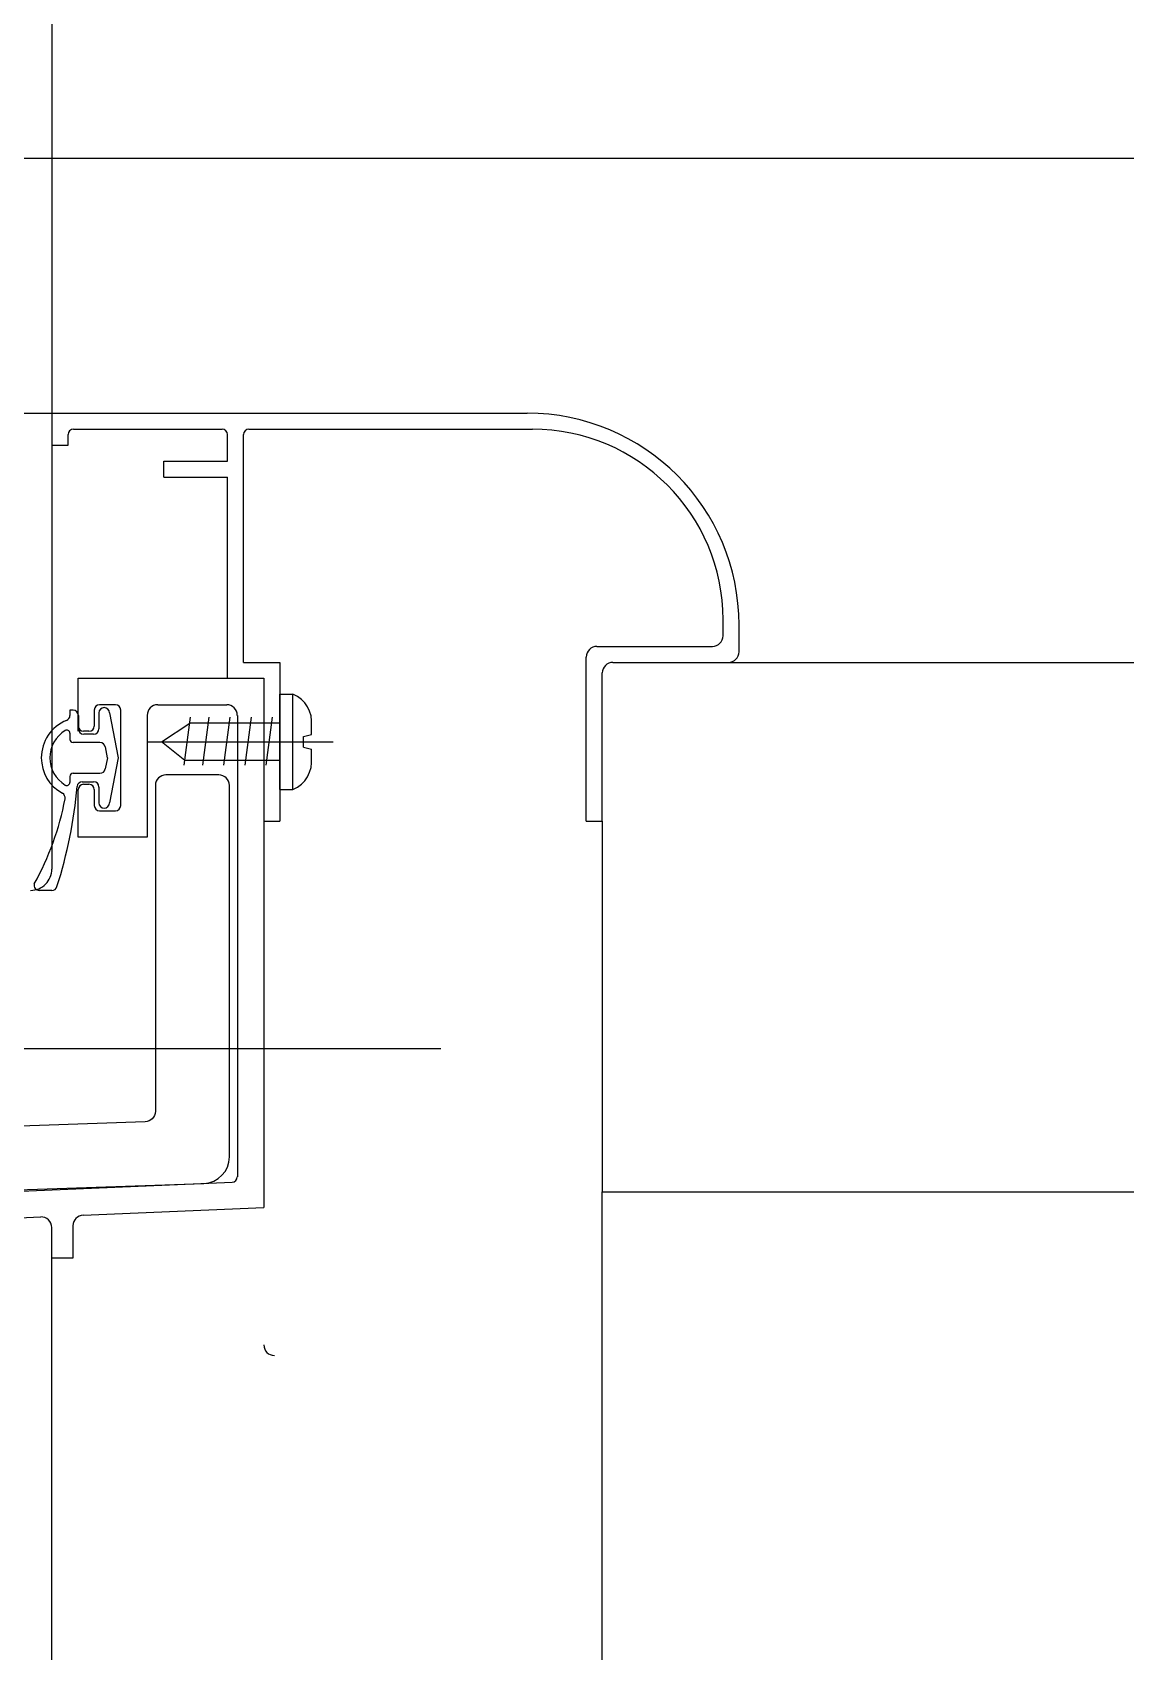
# Model space of a CAD drawing. Header units: metres. Extents: x 4816 to 6700, y 2423 to 3872.
# Drawn here: x 5699.2 to 5802.5, y 3565.8 to 3718.7 of the extents above; entities that cross this region are included whole.
import ezdxf

# ---------------------------------------------------------------- set-up
doc = ezdxf.new("R2010")
doc.units = ezdxf.units.M
for name, color, linetype in [('1', 1, 'Continuous'), ('10', 1, 'Continuous'), ('CASTFIX', 1, 'Continuous')]:
    doc.layers.add(name, color=color, linetype=linetype)

# ---------------------------------------------------------------- blocks, each defined once
blk = doc.blocks.new('M592')
blk.add_lwpolyline([(113.95, 24.96), (113.95, -5.82, -0.4), (112.98, -6.82), (92.98, -7.51, -0.42), (91.95, -6.51), (91.95, -2.58, 0.42), (90.91, -1.58), (54.91, -2.84, 0.4), (53.95, -3.84), (53.95, -7.91, -0.4), (52.98, -8.91), (44.98, -9.19, -0.42), (43.95, -8.19), (43.95, -4.26, 0.42), (42.91, -3.26), (28.47, -3.76, -0.4), (27.44, -2.85), (25.45, 19.88), (26.45, 19.88, 0.41), (28.45, 21.88), (28.45, 23.88, 0.41), (26.45, 25.88), (20.45, 25.88, 0.41), (18.45, 23.88), (18.45, -12.5, 0.42), (22.07, -15.99), (27.98, -15.79, 0.4), (28.95, -14.79), (28.95, -10.72, -0.4), (29.91, -9.72), (37.91, -9.44, -0.42), (38.95, -10.44), (38.95, -14.37, 0.42), (39.98, -15.37), (57.98, -14.74, 0.4), (58.95, -13.74), (58.95, -9.67, -0.4), (59.91, -8.67), (67.91, -8.39, -0.42), (68.95, -9.39), (68.95, -13.32, 0.42), (69.98, -14.32), (75.98, -14.11, 0.4), (76.95, -13.11), (76.95, -9.04, -0.4), (77.91, -8.04), (85.91, -7.76, -0.42), (86.95, -8.76), (86.95, -12.69, 0.42), (87.98, -13.69), (118.53, -12.63, 0.4), (120.95, -10.13), (120.95, 24.96, 0.41), (119.95, 25.96), (114.95, 25.96, 0.41)], format="xyb", close=True)

msp = doc.modelspace()

# ---------------------------------------------------------------- linework, layer by layer
for p, q in [((5701.03, 3853.53), (5701.03, 3639.65)), ((5612.06, 3682.72), (5701.06, 3682.72)), ((5701.06, 3682.72), (5745.95, 3682.72)), ((5701.06, 3679.71), (5701.06, 3682.72)), ((5703.07, 3681.21), (5717.13, 3681.21)), ((5719.64, 3681.21), (5746.44, 3681.21)), ((5701.03, 3679.71), (5702.56, 3679.71)), ((5702.56, 3679.71), (5702.56, 3680.71)), ((5717.63, 3678.2), (5717.63, 3680.71)), ((5719.14, 3659.18), (5719.14, 3680.71)), ((5711.6, 3678.2), (5717.63, 3678.2)), ((5711.6, 3676.69), (5711.6, 3678.2)), ((5711.6, 3676.69), (5717.63, 3676.69)), ((5717.63, 3657.68), (5717.63, 3676.69)), ((5764.44, 3661.69), (5764.44, 3663.21)), ((5765.95, 3660.18), (5765.95, 3662.72)), ((5752.52, 3660.69), (5763.44, 3660.69)), ((5719.14, 3659.18), (5722.56, 3659.18)), ((5722.56, 3659.18), (5722.56, 3644.18)), ((5751.52, 3644.18), (5751.52, 3659.69)), ((5754.03, 3659.18), (5764.95, 3659.18)), ((5703.53, 3657.68), (5721.06, 3657.68)), ((5703.53, 3652.67), (5703.53, 3657.68)), ((5721.06, 3657.68), (5721.06, 3607.71)), ((5753.03, 3644.18), (5753.03, 3658.18)), ((5707.04, 3655.18), (5705.54, 3655.18)), ((5711.04, 3655.18), (5717.55, 3655.18)), ((5702.74, 3654.67), (5702.74, 3654.17)), ((5703.04, 3654.67), (5702.74, 3654.67)), ((5703.54, 3654.17), (5703.54, 3652.91)), ((5705.04, 3654.68), (5705.04, 3653.17)), ((5705.48, 3654.41), (5705.48, 3652.91)), ((5706.48, 3654.41), (5707.29, 3650.16)), ((5707.54, 3645.66), (5707.54, 3654.68)), ((5710.04, 3654.18), (5710.04, 3642.66)), ((5718.56, 3654.18), (5718.56, 3610.59)), ((5702.74, 3652.49), (5702.74, 3651.91)), ((5704.54, 3652.67), (5704.03, 3652.67)), ((5704.98, 3652.41), (5704.04, 3652.41)), ((5705.58, 3651.61), (5703.04, 3651.61)), ((5706.07, 3651.21), (5706.27, 3650.17)), ((5706.28, 3650.17), (5706.07, 3649.12)), ((5707.29, 3650.16), (5706.48, 3645.91)), ((5702.74, 3648.41), (5702.74, 3647.85)), ((5703.04, 3648.71), (5705.58, 3648.71)), ((5703.91, 3647.91), (5704.98, 3647.91)), ((5704.03, 3647.67), (5704.54, 3647.67)), ((5703.53, 3642.66), (5703.53, 3647.17)), ((5705.04, 3647.17), (5705.04, 3645.66)), ((5705.48, 3647.41), (5705.48, 3645.91)), ((5705.48, 3647.21), (5705.48, 3645.91)), ((5705.54, 3645.16), (5707.04, 3645.16)), ((5705.98, 3645.41), (5705.98, 3645.41)), ((5721.06, 3644.18), (5722.56, 3644.18)), ((5751.52, 3644.18), (5753.03, 3644.18)), ((5710.04, 3642.66), (5703.53, 3642.66)), ((5701.03, 3637.64), (5699.86, 3637.64)), ((5547.36, 3622.72), (5737.78, 3622.72)), ((5615.95, 3605.7), (5718.08, 3610.09)), ((5636.39, 3604.08), (5699.99, 3606.81)), ((5703.99, 3606.98), (5721.06, 3607.71)), ((5701.03, 3602.91), (5701.03, 3605.81)), ((5703.03, 3605.98), (5703.03, 3602.91)), ((5703.03, 3602.91), (5701.03, 3602.91))]:
    msp.add_line(p, q)
for centre, radius, start, end in [((5745.95, 3662.72), 20, 0, 90), ((5703.07, 3680.71), 0.5, 90, 180), ((5717.13, 3680.71), 0.5, 0, 90), ((5719.64, 3680.71), 0.5, 90, 180), ((5746.44, 3663.21), 18, 0, 90), ((5763.44, 3661.69), 1, 270, 0), ((5752.52, 3659.69), 1, 90, 180), ((5764.95, 3660.18), 1, 270, 0), ((5754.03, 3658.18), 1, 90, 180), ((5705.54, 3654.68), 0.5, 90, 180), ((5707.04, 3654.68), 0.5, 0, 90), ((5711.04, 3654.18), 1, 90, 180), ((5717.55, 3654.18), 1, 0, 90), ((5703.85, 3650.17), 3.81, 111.96, 180), ((5702.24, 3654.17), 0.5, 291.96, 0), ((5703.04, 3654.17), 0.5, 0, 90), ((5705.98, 3654.41), 0.5, 90, 180), ((5705.98, 3654.41), 0.5, 0, 90), ((5703.85, 3650.17), 3.01, 121.39, 180), ((5702.44, 3652.49), 0.3, 0, 121.39), ((5704.03, 3653.17), 0.5, 180, 270), ((5704.04, 3652.91), 0.5, 180, 270), ((5704.54, 3653.17), 0.5, 270, 0), ((5704.98, 3652.91), 0.5, 270, 0), ((5703.04, 3651.91), 0.3, 180, 270), ((5705.58, 3651.11), 0.5, 10.89, 90), ((5703.85, 3650.17), 3.81, 180, 241.38), ((5703.85, 3650.17), 3.01, 180, 238.61), ((5705.58, 3649.21), 0.5, 270, 349.11), ((5702.44, 3647.85), 0.3, 238.61, 0), ((5703.04, 3648.41), 0.3, 90, 180), ((5703.91, 3647.41), 0.5, 90, 174.88), ((5704.03, 3647.17), 0.5, 90, 180), ((5704.54, 3647.17), 0.5, 0, 90), ((5704.98, 3647.41), 0.5, 0, 90), ((5675.76, 3651.35), 27, 331.01, 349.19), ((5659.53, 3651.39), 44.07, 342.32, 354.88), ((5701.79, 3646.38), 0.5, 349.19, 61.38), ((5705.54, 3645.66), 0.5, 180, 270), ((5705.98, 3645.91), 0.5, 180, 270), ((5705.98, 3645.91), 0.5, 270, 0), ((5707.04, 3645.66), 0.5, 270, 0), ((5699.03, 3639.65), 2, 270, 0.01), ((5699.86, 3638.14), 0.5, 165.07, 270), ((5701.03, 3638.14), 0.5, 270, 344.95), ((5718.05, 3610.59), 0.5, 272.46, 0), ((5700.03, 3605.81), 1, 0, 92.46), ((5704.03, 3605.98), 1, 92.46, 180)]:
    msp.add_arc(centre, radius, start, end)
at = {"layer": '1'}
for p, q in [((5764.95, 3659.18), (6648.55, 3659.18)), ((5753.03, 3644.18), (5753.03, 3609.18)), ((5753.03, 2793.72), (5753.03, 3609.18)), ((5753.03, 3609.18), (6005.84, 3609.18)), ((5701.03, 3535.72), (5701.03, 3603.15))]:
    msp.add_line(p, q, dxfattribs=at)
msp.add_arc((5722.06, 3594.72), 1, 180, 270, dxfattribs=at)
at = {"layer": '10'}
msp.add_line((5670.35, 3706.81), (6180.8, 3706.81), dxfattribs=at)
at = {"layer": 'CASTFIX'}
for p, q in [((5722.56, 3647.18), (5722.56, 3656.18)), ((5722.56, 3656.18), (5723.81, 3656.18)), ((5723.81, 3647.18), (5723.81, 3656.18)), ((5713.54, 3649.49), (5714.14, 3654)), ((5715.29, 3649.49), (5715.89, 3654)), ((5717.29, 3649.49), (5717.89, 3654)), ((5719.29, 3649.49), (5719.89, 3654)), ((5721.29, 3649.49), (5721.89, 3654)), ((5711.38, 3651.68), (5714.07, 3653.43)), ((5722.56, 3653.43), (5714.07, 3653.43)), ((5724.81, 3652.18), (5725.56, 3652.38)), ((5724.81, 3651.18), (5724.81, 3652.18)), ((5725.56, 3652.38), (5725.56, 3653.18)), ((5710.02, 3651.68), (5727.62, 3651.68)), ((5713.59, 3649.93), (5711.38, 3651.68)), ((5724.81, 3651.18), (5725.56, 3650.98)), ((5725.56, 3650.18), (5725.56, 3650.98)), ((5722.56, 3649.93), (5713.59, 3649.93)), ((5722.56, 3647.18), (5723.81, 3647.18))]:
    msp.add_line(p, q, dxfattribs=at)
for centre, start, end in [((5722.71, 3653.53), 352.98, 67.54), ((5722.71, 3649.83), 292.46, 7.02)]:
    msp.add_arc(centre, 2.87, start, end, dxfattribs=at)

# ---------------------------------------------------------------- block references
msp.add_blockref('M592', (5596.86, 3622.6))

doc.saveas('drawing.dxf')
